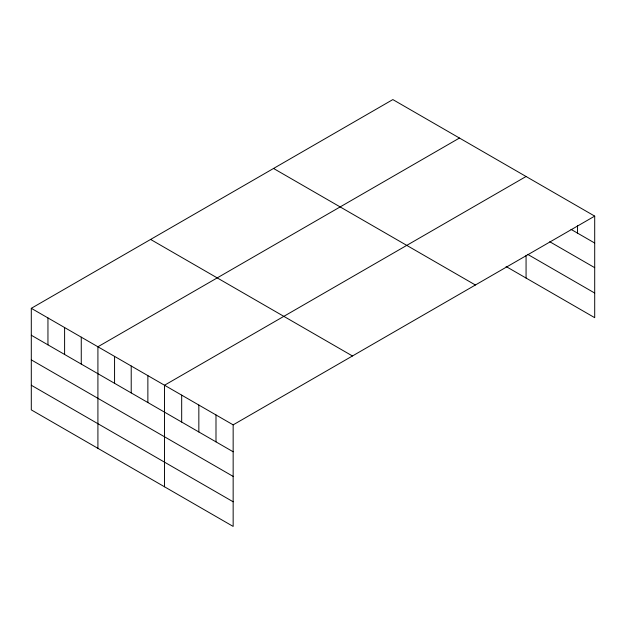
<?xml version="1.0" encoding="UTF-8"?>
<svg xmlns="http://www.w3.org/2000/svg" width="626" height="626" viewBox="0 0 626 626"><rect width="100%" height="100%" fill="white"/><g stroke="black" fill="none" stroke-linecap="round" stroke-linejoin="round"><path stroke-width="0.94" d="M31.3 308.321L233.154 424.858L233.154 526.419L31.3 409.881L31.3 308.321L392.846 99.581L594.7 216.119L594.7 317.679L506.09 266.519M459.461 138.041L97.914 346.773L97.914 448.333M526.067 176.501L164.521 385.233L164.521 486.793M233.154 424.858L594.7 216.119M571.006 229.359L594.7 243.037M549.761 241.73L594.7 267.67M527.702 254.367L594.7 293.046M273.539 168.464L475.392 285.002M150.608 239.437L352.461 355.975M31.3 335.239L233.154 451.776M31.3 359.872L233.154 476.409M31.3 385.248L233.154 501.786M577.54 225.446L577.54 233.13M526.067 255.322L526.067 278.061M215.993 414.952L215.993 441.87M198.841 405.045L198.841 431.963M181.681 395.139L181.681 422.057M147.869 375.623L147.869 402.541M131.217 366.007L131.217 392.925M114.566 356.39L114.566 383.308M81.263 337.164L81.263 364.082M64.603 327.547L64.603 354.465M47.952 317.93L47.952 344.848"/></g></svg>
